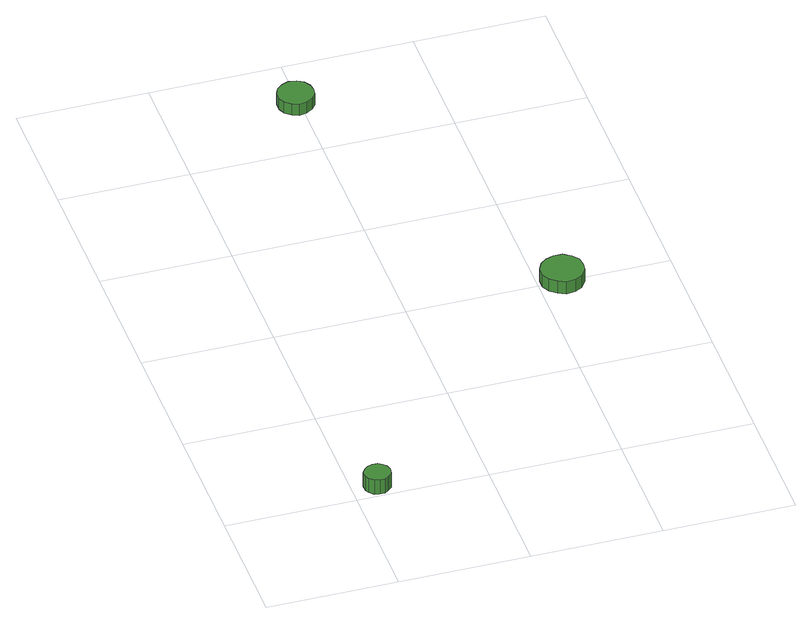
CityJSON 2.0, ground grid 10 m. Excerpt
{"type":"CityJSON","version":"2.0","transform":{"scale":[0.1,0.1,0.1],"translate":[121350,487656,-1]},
"CityObjects":{
"tree1":{"type":"SolitaryVegetationObject","attributes":{"function":"something"},"geometry":[{"type":"MultiSurface","lod":"1","boundaries":[[[0,1,2,3,4,5,6,7,8,9,10,11,12,13,14]],[[15,16,17,18,19,20,21,22,23,24,25,26,27,28,29]],[[0,29,28,1]],[[1,28,27,2]],[[2,27,26,3]],[[3,26,25,4]],[[4,25,24,5]],[[5,24,23,6]],[[6,23,22,7]],[[7,22,21,8]],[[8,21,20,9]],[[9,20,19,10]],[[10,19,18,11]],[[11,18,17,12]],[[12,17,16,13]],[[13,16,15,14]],[[14,15,29,0]]]}]},
"tree2":{"type":"SolitaryVegetationObject","attributes":{"function":"something"},"geometry":[{"type":"MultiSurface","lod":"1","boundaries":[[[30,31,32,33,34,35,36,37,38,39,40,41,42,43,44]],[[45,46,47,48,49,50,51,52,53,54,55,56,57,58,59]],[[30,59,58,31]],[[31,58,57,32]],[[32,57,56,33]],[[33,56,55,34]],[[34,55,54,35]],[[35,54,53,36]],[[36,53,52,37]],[[37,52,51,38]],[[38,51,50,39]],[[39,50,49,40]],[[40,49,48,41]],[[41,48,47,42]],[[42,47,46,43]],[[43,46,45,44]],[[44,45,59,30]]]}]},
"tree3":{"type":"SolitaryVegetationObject","attributes":{"function":"something"},"geometry":[{"type":"MultiSurface","lod":"1","boundaries":[[[60,61,62,63,64,65,66,67,68,69,70,71,72,73,74]],[[75,76,77,78,79,80,81,82,83,84,85,86,87,88,89]],[[60,89,88,61]],[[61,88,87,62]],[[62,87,86,63]],[[63,86,85,64]],[[64,85,84,65]],[[65,84,83,66]],[[66,83,82,67]],[[67,82,81,68]],[[68,81,80,69]],[[69,80,79,70]],[[70,79,78,71]],[[71,78,77,72]],[[72,77,76,73]],[[73,76,75,74]],[[74,75,89,60]]]}]}
},
"vertices":[
[29,12,20],[28,16,20],[25,19,20],[22,21,20],[18,21,20],[14,20,20],[11,17,20],[9,14,20],[9,9,20],[11,6,20],[14,3,20],[18,2,20],[22,2,20],[25,4,20],[28,7,20],[28,7,7],[25,4,7],[22,2,7],[18,2,7],[14,3,7],[11,6,7],[9,9,7],[9,14,7],[11,17,7],[14,20,7],[18,21,7],[22,21,7],[25,19,7],[28,16,7],[29,12,7],
[110,454,19],[109,459,19],[106,464,19],[101,467,19],[95,468,19],[90,466,19],[85,462,19],[83,457,19],[83,451,19],[85,446,19],[90,442,19],[95,440,19],[101,441,19],[106,444,19],[109,448,19],[109,448,9],[106,444,9],[101,441,9],[95,440,9],[90,442,9],[85,446,9],[83,451,9],[83,457,9],[85,462,9],[90,466,9],[95,468,9],[101,467,9],[106,464,9],[109,459,9],[110,454,9],
[234,200,19],[233,207,19],[229,212,19],[223,216,19],[216,216,19],[210,214,19],[205,210,19],[202,204,19],[202,197,19],[205,191,19],[210,187,19],[216,184,19],[223,185,19],[229,188,19],[233,194,19],[233,194,8],[229,188,8],[223,185,8],[216,184,8],[210,187,8],[205,191,8],[202,197,8],[202,204,8],[205,210,8],[210,214,8],[216,216,8],[223,216,8],[229,212,8],[233,207,8],[234,200,8]
]}
